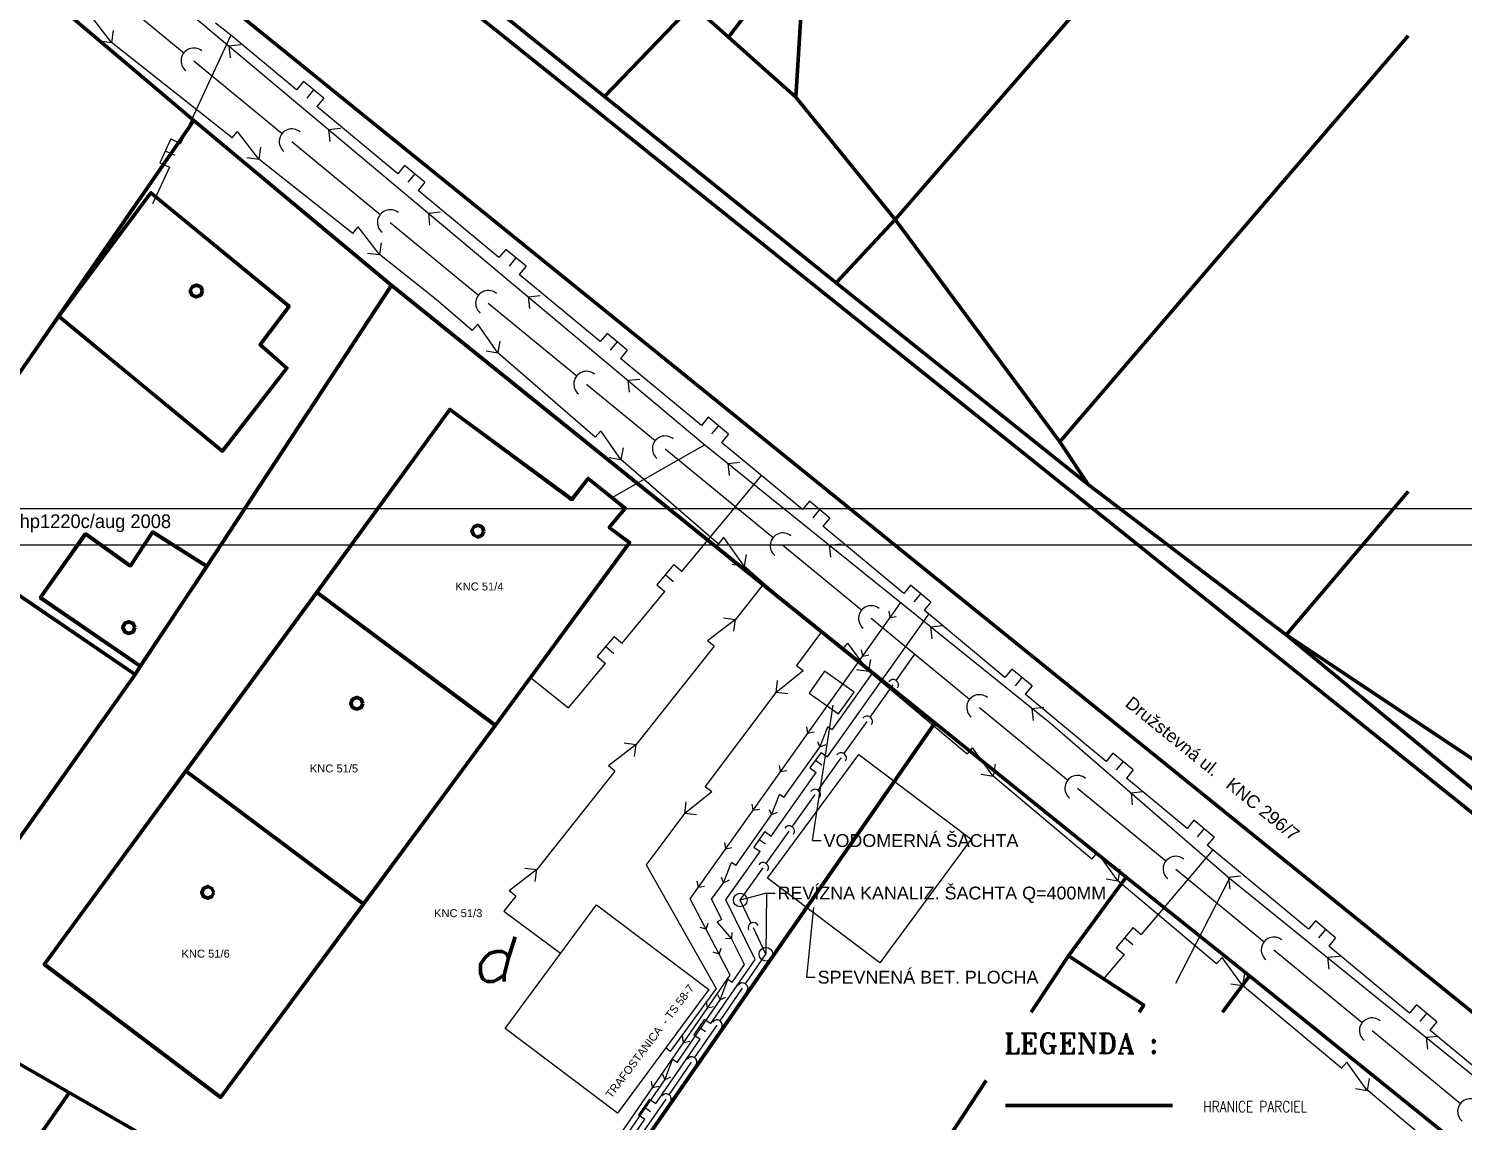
# Model space of a CAD drawing. Header units: millimetres. Extents: x 465413 to 948826, y 2516576 to 3795663.
# Drawn here: x 614838 to 698834, y 3369849 to 3433833 of the extents above; entities that cross this region are included whole.
import ezdxf
from ezdxf.lldxf.tags import DXFTag

# ---------------------------------------------------------------- set-up
doc = ezdxf.new("R2010")
doc.units = ezdxf.units.MM
for name, color, linetype in [('LEGENDA', 3, 'Continuous'), ('MUR-POH', 64, 'Continuous'), ('MUR_POH', 64, 'Continuous'), ('MUR_REZ', 3, 'Continuous'), ('PLO_LIN', 6, 'Continuous'), ('POP', 7, 'Continuous'), ('RAM_100', 160, 'Continuous'), ('SO10-PRIPOJKA-VODOVOD', 5, 'Continuous'), ('SO11-PRIPOJKA-SPLASK-KANAL', 25, 'Continuous'), ('SO12-PRIPOJKA-PLYN', 11, 'Continuous'), ('SO13-PRIPOJKA-ELEKTRO-NN', 20, 'Continuous'), ('TXT_50_MIESTN', 7, 'Continuous')]:
    doc.layers.add(name, color=color, linetype=linetype)
doc.layers.add('P', color=250, linetype='Continuous', lineweight=100)
doc.styles.add('ARIAL', font='arial.ttf', dxfattribs={"height": 250})
doc.styles.add('ROMANT', font='romant', dxfattribs={"height": 3})
doc.styles.add('TAB', font='SIMPLEX', dxfattribs={"width": 0.8})
tags = doc.linetypes.add('DASHED', pattern=[0.75, 0.5, -0.25]).pattern_tags.tags
tags[6:7] = [DXFTag(74, 4), DXFTag(75, 0), DXFTag(340, '0'), DXFTag(46, 1.0), DXFTag(50, 0.0), DXFTag(44, 0.0), DXFTag(45, 0.0)]
tags[4:5] = [DXFTag(74, 4), DXFTag(75, 0), DXFTag(340, '0'), DXFTag(46, 1.0), DXFTag(50, 0.0), DXFTag(44, 0.0), DXFTag(45, 0.0)]
doc.linetypes.add('GAS_LINE', pattern='A,12.7,-5.08,["GAS",Standard,S=2.54,R=0,X=-2.54,Y=-1.27],-6.35', length=24.13)

# ---------------------------------------------------------------- blocks, each defined once
blk = doc.blocks.new('Z_RAM_A_3_hp 1220')
at = {"layer": 'POP', "linetype": 'Continuous'}
blk.add_lwpolyline([(-288.5, -408), (-6.5, -408), (-6.5, -13), (-288.5, -13)], close=True, dxfattribs=at)
at = {"layer": 'RAM_100', "linetype": 'Continuous'}
for points in [[(-297, -420), (0, -420), (0, 0), (-297, 0)], [(-288.5, -13), (-288.5, -408), (-6.5, -408), (-6.5, -13)]]:
    blk.add_lwpolyline(points, close=True, dxfattribs=at)
blk.add_text('rkmk 1:1 A3  hp1220c/aug 2008', height=3.2, rotation=90, dxfattribs=at).set_placement((-292.52, -406.58))

msp = doc.modelspace()

# ---------------------------------------------------------------- linework, layer by layer
at = {"layer": 'MUR-POH', "linetype": 'DASHED', "ltscale": 0.01}
for p, q in [((660738.4, 3386291.9), (661939.9, 3394220.8)), ((658044.6, 3383217.4), (658004.9, 3379631.5)), ((660394.8, 3378289.5), (660805.6, 3382378.2))]:
    msp.add_line(p, q, dxfattribs=at)
at = {"layer": 'MUR-POH', "linetype": 'DASHED', "ltscale": 0.01, "flags": 128}
for points in [[(660738.4, 3386291.9), (661229.9, 3386291.9)], [(658044.6, 3383217.4), (656495.9, 3382807.4)], [(658044.6, 3383217.4), (658536.1, 3383217.4)], [(660394.8, 3378289.5), (660886.3, 3378289.5)]]:
    msp.add_lwpolyline(points, dxfattribs=at)
at = {"layer": 'MUR_REZ', "flags": 128}
msp.add_lwpolyline([(661441.8, 3396208.9), (660532.5, 3394929), (662251.3, 3393708), (663160.5, 3394987.9)], close=True, dxfattribs=at)
at = {"layer": 'P', "color": 2, "linetype": 'Continuous'}
for p, q in [((624516.1, 3428452.8), (598264.3, 3450682.6)), ((598264.3, 3450682.6), (624516.1, 3428452.8)), ((616594, 3417006.9), (624516.1, 3428452.8)), ((624516.1, 3428452.8), (616594, 3417006.9)), ((624516.1, 3428452.8), (636083.7, 3418789.4)), ((635373.5, 3419382.6), (624516.1, 3428452.8)), ((616594, 3417006.9), (621997, 3424223.4)), ((621997, 3424223.4), (616594, 3417006.9)), ((621997, 3424223.4), (630096.6, 3417557.1)), ((630096.6, 3417557.1), (621997, 3424223.4)), ((625268.6, 3402338), (636083.7, 3418789.4)), ((636083.7, 3418789.4), (625268.6, 3402338)), ((667894.2, 3393164.1), (636083.6, 3418789.4)), ((636083.6, 3418789.4), (667894.2, 3393164.1)), ((608168.4, 3404804.1), (616594, 3417006.9)), ((616594, 3417006.9), (608168.4, 3404804.1)), ((626169.4, 3409093.3), (616594, 3417006.9)), ((616594, 3417006.9), (626169.4, 3409093.3)), ((630096.6, 3417557.1), (628382.8, 3415324.1)), ((628382.8, 3415324.1), (630096.6, 3417557.1)), ((628382.8, 3415324.1), (629950.7, 3413946.6)), ((629950.7, 3413946.6), (628382.8, 3415324.1)), ((629950.7, 3413946.6), (626169.4, 3409093.3)), ((626169.4, 3409093.3), (629950.7, 3413946.6)), ((631706.1, 3400809), (639495.3, 3411533.2)), ((639495.3, 3411533.2), (631706.1, 3400809)), ((639495.3, 3411533.2), (646638.2, 3406241.6)), ((646638.2, 3406241.6), (639495.3, 3411533.2)), ((646638.2, 3406241.6), (647588.3, 3407496.6)), ((647588.3, 3407496.6), (646638.2, 3406241.6)), ((647588.3, 3407496.6), (649765.5, 3405727.5)), ((649765.5, 3405727.5), (647588.3, 3407496.6)), ((649765.5, 3405727.5), (648816.1, 3404620.7)), ((648816.1, 3404620.7), (649765.5, 3405727.5)), ((621073.3, 3396005), (608168.4, 3404804.1)), ((608168.4, 3404804.1), (621073.3, 3396005)), ((648816.1, 3404620.7), (650015.8, 3403726.4)), ((650015.8, 3403726.4), (648816.1, 3404620.7)), ((615519.5, 3400511.6), (618147.5, 3404259.1)), ((618147.5, 3404259.1), (615519.5, 3400511.6)), ((618147.5, 3404259.1), (620787.1, 3402358.2)), ((620787.1, 3402358.2), (618147.5, 3404259.1)), ((620787.1, 3402358.2), (622092.5, 3404352.4)), ((622092.5, 3404352.4), (620787.1, 3402358.2)), ((622092.5, 3404352.4), (625268.6, 3402338)), ((625268.6, 3402338), (622092.5, 3404352.4)), ((650015.8, 3403726.4), (642152.6, 3393021)), ((642152.6, 3393021), (650015.8, 3403726.4)), ((621371.8, 3396503.7), (625268.6, 3402338)), ((625268.6, 3402338), (621371.8, 3396503.7)), ((621371.8, 3396503.7), (615519.5, 3400511.6)), ((615519.5, 3400511.6), (621371.8, 3396503.7)), ((624029.3, 3390362), (631706.1, 3400809)), ((631706.1, 3400809), (624029.3, 3390362)), ((631706.1, 3400809), (642152.6, 3393021)), ((642152.6, 3393021), (631706.1, 3400809)), ((631706.2, 3400808.9), (642152.6, 3393021)), ((642152.6, 3393021), (631706.2, 3400808.9)), ((610114.5, 3380554.3), (621073.3, 3396005)), ((621073.3, 3396005), (610114.5, 3380554.3)), ((621073.3, 3396005), (621371.8, 3396503.7)), ((621371.8, 3396503.7), (621073.3, 3396005)), ((642152.6, 3393021), (634438.7, 3382574.2)), ((634438.7, 3382574.2), (642152.6, 3393021)), ((642115.3, 3356057.8), (667894.2, 3393164.1)), ((667894.2, 3393164.1), (642115.3, 3356057.8)), ((642115.4, 3356057.8), (667894.3, 3393164)), ((667894.3, 3393164), (642115.4, 3356057.8)), ((615737.3, 3379029), (624029.3, 3390362)), ((624029.3, 3390362), (615737.3, 3379029)), ((624029.3, 3390362), (634438.7, 3382574.2)), ((634438.7, 3382574.2), (624029.3, 3390362)), ((624029.3, 3390362), (634438.7, 3382574.2)), ((634438.7, 3382574.2), (624029.3, 3390362)), ((634438.7, 3382574.2), (626072.6, 3371241.5)), ((626072.6, 3371241.5), (634438.7, 3382574.2)), ((615737.3, 3379029), (626072.6, 3371241.5)), ((614137.3, 3373295.4), (621562.5, 3369021.1)), ((621562.5, 3369021.1), (614137.3, 3373295.4)), ((617212.8, 3371525), (606334.2, 3355932.1))]:
    msp.add_line(p, q, dxfattribs=at)
at = {"layer": 'P', "color": 252, "linetype": 'Continuous'}
for points in [[(742574.3, 3333465.4), (719611.2, 3351498.2), (686314.7, 3378361.1), (679098.8, 3384141.7), (667894.9, 3393177.1), (636082.2, 3418805.6), (624508.6, 3428456.7), (598265.3, 3450675), (589715, 3457819.8), (573119, 3472628.3), (556578.7, 3487417.9)], [(582373.4, 3487311.6), (588325.5, 3481945.6), (597096, 3474036.9), (614898.1, 3458348.7), (624782.2, 3449691), (633868.7, 3441669.3), (648560.1, 3429865.1), (662119.9, 3418940.3), (676867.2, 3407135.8), (688462.9, 3398340.7), (700908.7, 3388053.3)], [(624782.2, 3449691), (614898.1, 3458348.7), (597096, 3474036.9), (600108.3, 3477895.7), (609757.2, 3470858.1), (620038.8, 3463817.9), (629368.1, 3456037.2), (638324.3, 3448016), (649101.2, 3439224.3), (653700.2, 3435204), (655814.2, 3433334.1), (659745.3, 3429819), (665578.3, 3422666.9), (675202.5, 3409636.6), (676867.2, 3407135.8), (662119.9, 3418940.3), (648560.1, 3429865.1), (633868.7, 3441669.3), (624782.2, 3449691)], [(649101.2, 3439224.3), (661467.4, 3454788.2), (663843.8, 3457905.1), (669389.4, 3453248), (659724.4, 3442809.7), (660342.7, 3439308.3), (655814.2, 3433334.1), (653700.2, 3435204), (649101.2, 3439224.3)], [(659745.3, 3429819), (660342.7, 3439308.3), (659724.4, 3442809.7), (669389.4, 3453248), (671016.3, 3455121), (683399.4, 3443196), (665578.3, 3422666.9), (659745.3, 3429819)], [(588133.2, 3390137.3), (580968, 3394670.7), (567899.9, 3402969.3), (583352.7, 3426876.9), (598265.3, 3450675), (624508.6, 3428456.7), (616588.9, 3417006.3), (608182.1, 3404794.7), (597620.2, 3388981.5), (595299, 3385734.1), (588133.2, 3390137.3)], [(665578.3, 3422666.9), (683399.4, 3443196), (689233.9, 3449927.9), (693351.1, 3446412), (695601.5, 3444465.4)], [(660342.7, 3439308.3), (659745.3, 3429819), (655814.2, 3433334.1), (660342.7, 3439308.3)], [(695601.5, 3433408.5), (675202.5, 3409636.6), (665578.3, 3422666.9)], [(675202.5, 3409636.6), (695601.5, 3433408.5)], [(608182.1, 3404794.7), (616588.9, 3417006.3), (624508.6, 3428456.7), (636082.2, 3418805.6), (625275.8, 3402360.6), (622101.5, 3404365.1), (620790.6, 3402379.1), (618174.1, 3404251), (615534.5, 3400521.1), (621380.5, 3396495.5), (621080.7, 3396012.9), (608182.1, 3404794.7)], [(616588.9, 3417006.3), (626178.3, 3409094.2), (629957.8, 3413954.7), (628381.5, 3415338.5), (630084.4, 3417583.4), (621997.3, 3424223.7), (616588.9, 3417006.3)], [(621997.3, 3424223.7), (630084.4, 3417583.4), (628381.5, 3415338.5), (629957.8, 3413954.7), (626178.3, 3409094.2), (616588.9, 3417006.3), (621997.3, 3424223.7)], [(642132.9, 3356079.5), (631979, 3362486.4), (621583.6, 3369024.5), (614156.8, 3373298.5), (607863.6, 3377195.6), (610129.4, 3380554.9), (621080.7, 3396012.9), (621380.5, 3396495.5), (625275.8, 3402360.6), (636082.2, 3418805.6), (667894.9, 3393177.1), (642132.9, 3356079.5)], [(625007.2, 3418479.1), (624915.2, 3418721.4), (624655, 3418815.5), (624412.7, 3418723.5), (624300, 3418482), (624410.6, 3418221), (624652.1, 3418126.9), (624913.1, 3418218.9), (625007.2, 3418479.1)], [(634444, 3382576.3), (642173.6, 3393041.2), (650015.8, 3403747.6), (648828.3, 3404627.2), (649763.5, 3405758.6), (647593.2, 3407498.4), (646639, 3406274), (639495.3, 3411533.2), (631708.9, 3400826.6), (624035.3, 3390380.1), (615762.4, 3379042.8), (626096.8, 3371257.9), (634444, 3382576.3)], [(631708.9, 3400826.6), (639495.3, 3411533.2), (646639, 3406274), (647593.2, 3407498.4), (649763.5, 3405758.6), (648828.3, 3404627.2), (650015.8, 3403747.6), (642173.6, 3393041.2), (631708.9, 3400826.6)], [(695601.5, 3406722.2), (688462.9, 3398340.7), (676867.2, 3407135.8), (675202.5, 3409636.6)], [(708875.5, 3397255.8), (702030.5, 3389295.6), (688462.9, 3398340.7), (695601.5, 3406722.2)], [(621080.7, 3396012.9), (610129.4, 3380554.9), (597620.2, 3388981.5), (608182.1, 3404794.7), (621080.7, 3396012.9)], [(641494.6, 3404415.5), (641384, 3404657.9), (641142.4, 3404751.9), (640900.1, 3404659.9), (640787.4, 3404418.4), (640898.1, 3404176), (641139.6, 3404063.3), (641382, 3404174), (641494.6, 3404415.5)], [(615534.5, 3400521.1), (618174.1, 3404251), (620790.6, 3402379.1), (622101.5, 3404365.1), (625275.8, 3402360.6), (621380.5, 3396495.5), (615534.5, 3400521.1)], [(642173.6, 3393041.2), (634444, 3382576.3), (624035.3, 3390380.1), (631708.9, 3400826.6), (642173.6, 3393041.2)], [(621054.8, 3398767.5), (620962.8, 3399009.8), (620702.6, 3399103.9), (620460.3, 3399011.9), (620347.6, 3398770.4), (620458.2, 3398509.4), (620699.8, 3398415.3), (620960.7, 3398507.3), (621054.8, 3398767.5)], [(719338.9, 3375749.7), (730293.6, 3364947.3), (731905.1, 3363079.5), (717827.7, 3374862.6), (710167.7, 3381277.8), (700908.7, 3388053.3), (688462.9, 3398340.7), (702030.5, 3389295.6), (711812.7, 3383020.5), (719338.9, 3375749.7)], [(634399.4, 3394320.2), (634307.3, 3394562.5), (634047.2, 3394675.3), (633804.8, 3394564.6), (633692.2, 3394323.1), (633802.8, 3394080.7), (634044.4, 3393986.7), (634305.3, 3394078.6), (634399.4, 3394320.2)], [(670898.4, 3372237.6), (668163.7, 3368088.1), (662061.5, 3359607.9), (651705.8, 3344166.1), (635676.1, 3320260.9), (623984.1, 3328293.3), (642132.9, 3356079.5), (667894.9, 3393177.1), (679098.8, 3384141.7), (675711.2, 3379540.1)], [(634444, 3382576.3), (626096.8, 3371257.9), (615762.4, 3379042.8), (624035.3, 3390380.1), (634444, 3382576.3)], [(625680.9, 3383245.2), (625570.2, 3383487.6), (625328.7, 3383600.3), (625067.7, 3383489.7), (624973.7, 3383248.2), (625065.7, 3383005.8), (625325.9, 3382911.7), (625568.2, 3383003.8), (625680.9, 3383245.2)], [(673533.4, 3376235.7), (675711.2, 3379540.1), (679098.8, 3384141.7), (686314.7, 3378361.1), (684734.6, 3376235.7)], [(642926.8, 3379413.9), (643322.8, 3380659.2)], [(642679.2, 3378037.7), (642680.7, 3378409.9), (642926.8, 3379413.9), (642797.6, 3379675), (642556.1, 3379787.6), (642183.9, 3379789.2), (641811.2, 3379679), (641549.6, 3379419.5), (641287.5, 3379048.4), (641285.5, 3378545.9), (641432.8, 3378173.1), (641674.2, 3378041.8), (642046.4, 3378040.3), (642307.5, 3378169.5), (642680.7, 3378409.9)], [(675711.2, 3379540.1), (673533.4, 3376235.7)], [(684734.6, 3376235.7), (686314.7, 3378361.1), (719611.2, 3351498.2), (706403.8, 3336272.6)], [(610462.9, 3353083.3), (604747.2, 3357108.3), (611526, 3367186.3), (610524.1, 3367934.8), (614156.8, 3373298.5), (621583.6, 3369024.5), (610462.9, 3353083.3)], [(662061.5, 3359607.9), (668163.7, 3368088.1), (670898.4, 3372237.6)], [(672034.5, 3370772.5), (681800, 3370772.5)]]:
    msp.add_lwpolyline(points, dxfattribs=at)
at = {"layer": 'P', "color": 1, "linetype": 'Continuous'}
for points in [[(567931.4, 3487371.1), (593364.2, 3462680.9), (622502.6, 3438459.2), (721889.9, 3358002.7), (784886.6, 3307771.9), (803129.7, 3295208.6), (825549, 3279910.8)], [(825591, 3290109.6), (810336.2, 3300687.8), (786548.5, 3318131.5), (764878.9, 3334710.4), (731584.6, 3362075.8), (676305.8, 3406393.7), (633418.4, 3440796.5), (596530, 3472159.5), (580531, 3487319.2)], [(648560.1, 3429865.1), (653700.2, 3435204)], [(662119.9, 3418940.3), (665578.3, 3422666.9)], [(679848.3, 3376235.7), (680128.8, 3376655.8), (675711.2, 3379540.1)]]:
    msp.add_lwpolyline(points, dxfattribs=at)
at = {"layer": 'PLO_LIN', "color": 6, "linetype": 'Continuous', "ltscale": 250}
for points in [[(630525.4, 3430256.5), (626671.7, 3433454.4), (625768.1, 3434162.7)], [(636449.8, 3425340.4), (631712.5, 3429271.5)], [(642374.2, 3420424.3), (637636.9, 3424355.3)], [(648298.6, 3415508.2), (643561.3, 3419439.2)], [(654222.9, 3410592), (649485.6, 3414523.1)], [(660147.3, 3405675.9), (655410, 3409607)], [(653078.2, 3402053), (657741.3, 3407672.5)], [(666071.7, 3400759.8), (661334.4, 3404690.9)], [(649585.8, 3397844.4), (652093.1, 3400865.9)], [(671996.1, 3395843.7), (667258.8, 3399774.8)], [(644218.3, 3395832.6), (646444.9, 3394059.2), (648600.8, 3396657.3)], [(677920.5, 3390927.6), (673183.1, 3394858.7)], [(682657.8, 3386996.5), (679107.5, 3389942.5)], [(689769.2, 3381095.4), (683844.8, 3386011.5)], [(684166.5, 3385744.6), (679967.4, 3380795.9)], [(695693.6, 3376179.2), (690956.3, 3380110.3)], [(701618, 3371263.1), (696880.7, 3375194.2)]]:
    msp.add_lwpolyline(points, dxfattribs=at)
at = {"layer": 'PLO_LIN', "color": 6}
for points in [[(626671.7, 3433454.4), (623729.8, 3427116)], [(630926.8, 3430740.2), (630525.4, 3430256.5)], [(632113.8, 3429755.1), (630926.8, 3430740.2)], [(631520.3, 3430247.6), (631119, 3429764)], [(632113.8, 3429755.1), (631712.5, 3429271.5)], [(623160.5, 3427382.4), (622506.8, 3425985.2)], [(623160.5, 3427382.4), (623729.8, 3427116)], [(622833.7, 3426683.8), (623402.9, 3426417.4)], [(623076.1, 3425718.8), (622090.4, 3423584.1)], [(622506.8, 3425985.2), (623076.1, 3425718.8)], [(636851.2, 3425824), (636449.8, 3425340.4)], [(638038.2, 3424839), (636851.2, 3425824)], [(637444.7, 3425331.5), (637043.3, 3424847.9)], [(638038.2, 3424839), (637636.9, 3424355.3)], [(642775.5, 3420907.9), (642374.2, 3420424.3)], [(643962.6, 3419922.9), (642775.5, 3420907.9)], [(643369.1, 3420415.4), (642967.7, 3419931.8)], [(643962.6, 3419922.9), (643561.3, 3419439.2)], [(648699.9, 3415991.8), (648298.6, 3415508.2)], [(649887, 3415006.8), (648699.9, 3415991.8)], [(649293.4, 3415499.3), (648892.1, 3415015.6)], [(649887, 3415006.8), (649485.6, 3414523.1)], [(654624.3, 3411075.7), (654222.9, 3410592)], [(655811.4, 3410090.7), (654624.3, 3411075.7)], [(655217.8, 3410583.2), (654816.5, 3410099.5)], [(655811.4, 3410090.7), (655410, 3409607)], [(660548.7, 3406159.6), (660147.3, 3405675.9)], [(661735.7, 3405174.6), (660548.7, 3406159.6)], [(661142.2, 3405667.1), (660740.9, 3405183.4)], [(661735.7, 3405174.6), (661334.4, 3404690.9)], [(652611.9, 3402448.7), (651613.9, 3401272.5)], [(652112.9, 3401860.6), (652592.1, 3401453.9)], [(652611.9, 3402448.7), (653091.1, 3402042)], [(651613.9, 3401272.5), (652093.1, 3400865.9)], [(666473.1, 3401243.5), (666071.7, 3400759.8)], [(667660.1, 3400258.4), (666473.1, 3401243.5)], [(667066.6, 3400751), (666665.2, 3400267.3)], [(667660.1, 3400258.4), (667258.8, 3399774.8)], [(649119.5, 3398240.1), (648121.5, 3397063.9)], [(648620.5, 3397652), (649099.8, 3397245.3)], [(649119.5, 3398240.1), (649598.8, 3397833.4)], [(648121.5, 3397063.9), (648600.7, 3396657.3)], [(672397.4, 3396327.4), (671996.1, 3395843.7)], [(673584.5, 3395342.3), (672397.4, 3396327.4)], [(672991, 3395834.8), (672589.6, 3395351.2)], [(673584.5, 3395342.3), (673183.1, 3394858.7)], [(678321.8, 3391411.2), (677920.5, 3390927.6)], [(679508.9, 3390426.2), (678321.8, 3391411.2)], [(678915.3, 3390918.7), (678514, 3390435.1)], [(679508.9, 3390426.2), (679107.5, 3389942.5)], [(683059.1, 3387480.2), (682657.8, 3386996.5)], [(684246.2, 3386495.1), (683059.1, 3387480.2)], [(683652.7, 3386987.7), (683251.3, 3386504)], [(684246.2, 3386495.1), (683844.8, 3386011.5)], [(679501.1, 3381191.6), (678503.1, 3380015.4)], [(679501.1, 3381191.6), (679980.3, 3380785)], [(690170.6, 3381579), (689769.2, 3381095.4)], [(691357.6, 3380594), (690170.6, 3381579)], [(690764.1, 3381086.5), (690362.8, 3380602.8)], [(678503.1, 3380015.4), (678982.3, 3379608.8)], [(679002.1, 3380603.5), (679481.3, 3380196.9)], [(691357.6, 3380594), (690956.3, 3380110.3)], [(696095, 3376662.9), (695693.6, 3376179.2)], [(697282, 3375677.9), (696095, 3376662.9)], [(696688.5, 3376170.4), (696287.1, 3375686.7)], [(697282, 3375677.9), (696880.7, 3375194.2)]]:
    msp.add_lwpolyline(points, dxfattribs=at)
at = {"layer": 'PLO_LIN', "color": 6, "linetype": 'GAS_LINE', "ltscale": 250}
msp.add_lwpolyline([(678969.4, 3379619.8), (677764.3, 3378199.6)], dxfattribs=at)
at = {"layer": 'SO10-PRIPOJKA-VODOVOD'}
for p, q in [((626563.1, 3432826), (627261.3, 3432899.2)), ((626563.1, 3432826), (626636.4, 3432127.8)), ((632401.5, 3427930.2), (633099.7, 3428003.5)), ((632401.5, 3427930.2), (632474.8, 3427232.1)), ((638239.9, 3423034.5), (638938.1, 3423107.8)), ((638239.9, 3423034.5), (638313.2, 3422336.4)), ((644078.4, 3418138.8), (644776.5, 3418212.1)), ((644078.4, 3418138.8), (644151.6, 3417440.6)), ((649916.8, 3413243.1), (650614.9, 3413316.3)), ((649916.8, 3413243.1), (649990, 3412544.9)), ((655777.1, 3408373.4), (656475.2, 3408446.7)), ((655777.1, 3408373.4), (655850.3, 3407675.3)), ((661711, 3403591.6), (662409.1, 3403664.9)), ((661711, 3403591.6), (661784.3, 3402893.4)), ((667644.9, 3398809.8), (668343.1, 3398883.1)), ((667644.9, 3398809.8), (667718.2, 3398111.6)), ((673578.8, 3394027.9), (674277, 3394101.2)), ((673578.8, 3394027.9), (673652.1, 3393329.8)), ((679379.2, 3389080.4), (680077.4, 3389153.7)), ((679379.2, 3389080.4), (679452.5, 3388382.2)), ((685095, 3384141.9), (685793.2, 3384215.2)), ((685095, 3384141.9), (685168.3, 3383443.8)), ((690880.6, 3379455.4), (691578.8, 3379528.7)), ((690880.6, 3379455.4), (690953.9, 3378757.3)), ((696666.3, 3374768.9), (697364.5, 3374842.2)), ((696666.3, 3374768.9), (696739.6, 3374070.7))]:
    msp.add_line(p, q, dxfattribs=at)
at = {"layer": 'SO10-PRIPOJKA-VODOVOD', "color": 3}
for p, q in [((665276.5, 3399353.3), (665210.4, 3399713.2)), ((665276.5, 3399353.3), (665636.3, 3399419.5)), ((663673, 3397096.2), (663606.9, 3397456)), ((663673, 3397096.2), (664032.8, 3397162.3)), ((660466, 3392581.9), (660399.8, 3392941.7)), ((660466, 3392581.9), (660825.8, 3392648)), ((658862.4, 3390324.7), (658796.3, 3390684.6)), ((658862.4, 3390324.7), (659222.2, 3390390.9)), ((657258.9, 3388067.6), (657192.8, 3388427.4)), ((657258.9, 3388067.6), (657618.7, 3388133.7)), ((655655.4, 3385810.4), (655589.3, 3386170.3)), ((655655.4, 3385810.4), (656015.2, 3385876.6)), ((654051.9, 3383553.3), (653985.7, 3383913.1)), ((654051.9, 3383553.3), (654411.7, 3383619.4)), ((654504.1, 3381097.3), (654155.1, 3381206.8)), ((654504.1, 3381097.3), (654613.7, 3381446.3)), ((655264.3, 3379641.9), (654915.2, 3379751.4)), ((655264.3, 3379641.9), (655373.8, 3379991)), ((654582.7, 3376498.6), (654516.6, 3376858.4)), ((654582.7, 3376498.6), (654942.5, 3376564.7)), ((653184.2, 3374470.2), (653118.1, 3374830.1)), ((653184.2, 3374470.2), (653544, 3374536.4)), ((651367.9, 3371835.9), (651301.7, 3372195.7)), ((651367.9, 3371835.9), (651727.7, 3371902.1))]:
    msp.add_line(p, q, dxfattribs=at)
at = {"layer": 'SO10-PRIPOJKA-VODOVOD'}
for points in [[(605968.4, 3449815.3), (614443.5, 3442988.7), (654418.3, 3409468.3), (674636.2, 3393175.9), (685150.6, 3384096.9), (731324.6, 3346694.9)], [(654418.3, 3409468.3), (648982.1, 3406364.1)], [(685150.6, 3384096.9), (681974.4, 3377914)]]:
    msp.add_lwpolyline(points, dxfattribs=at)
at = {"layer": 'SO10-PRIPOJKA-VODOVOD', "color": 3}
msp.add_lwpolyline([(635153.4, 3348396), (635189.9, 3348372.3), (655904.6, 3378415.8), (653573.2, 3382879.6), (665893.2, 3400221.4)], dxfattribs=at)
at = {"layer": 'SO11-PRIPOJKA-SPLASK-KANAL', "flags": 128}
for points in [[(618754.8, 3436684.3), (623928.6, 3432425.4)], [(624503.4, 3431952.2), (629677.3, 3427693.2)], [(630252.1, 3427220), (635426, 3422961.1)], [(636000.8, 3422487.9), (641174.7, 3418229)], [(641749.5, 3417755.7), (646923.3, 3413496.8)], [(647498.2, 3413023.6), (651522.3, 3409711.1)], [(652097.2, 3409237.9), (658420.7, 3404032.5)], [(663594.6, 3399773.6), (658995.6, 3403559.3)], [(669921.6, 3394554.7), (664164.2, 3399294)], [(670501.7, 3394087.8), (675675.5, 3389828.9)], [(676250.4, 3389355.7), (681424.2, 3385096.8)], [(681999.1, 3384623.6), (687172.9, 3380364.6)], [(687747.8, 3379891.4), (692921.6, 3375632.5)], [(693496.5, 3375159.3), (698670.3, 3370900.3)]]:
    msp.add_lwpolyline(points, dxfattribs=at)
at = {"layer": 'SO11-PRIPOJKA-SPLASK-KANAL', "color": 3, "flags": 128}
for points in [[(665630.6, 3395665.8), (666720.7, 3397200.2)], [(664108.2, 3393522.7), (665451.8, 3395414)], [(662585.7, 3391379.6), (663929.3, 3393270.9)], [(661063.2, 3389236.6), (662406.8, 3391127.9)], [(659540.8, 3387093.5), (660884.4, 3388984.8)], [(658018.3, 3384950.5), (659361.9, 3386841.8)], [(657135.7, 3381460.8), (656495.9, 3382807.4), (657839.5, 3384698.7)], [(656810.4, 3377899.1), (658004.9, 3379631.5), (657268.6, 3381181)], [(655317.1, 3375733.3), (656633.9, 3377643.2)], [(653823.8, 3373567.5), (655140.6, 3375477.3)], [(652330.5, 3371401.6), (653647.3, 3373311.5)], [(650837.1, 3369235.8), (652154, 3371145.7)]]:
    msp.add_lwpolyline(points, dxfattribs=at)
at = {"layer": 'SO11-PRIPOJKA-SPLASK-KANAL', "color": 3}
for centre in [(656495.9, 3382807.4), (658004.9, 3379631.5)]:
    msp.add_circle(centre, 400, dxfattribs=at)
at = {"layer": 'SO11-PRIPOJKA-SPLASK-KANAL'}
for centre in [(624503.4, 3431952.2), (630252.1, 3427220), (636000.8, 3422487.9), (641749.5, 3417755.7), (647498.2, 3413023.6), (652097.2, 3409237.9), (658995.6, 3403559.3), (664169.4, 3399300.4), (670501.7, 3394087.8), (676250.4, 3389355.7), (681999.1, 3384623.6), (687747.8, 3379891.4), (693496.5, 3375159.3), (699245.2, 3370427.1)]:
    msp.add_arc(centre, 744.6, 50.539848, 230.539848, dxfattribs=at)
at = {"layer": 'SO11-PRIPOJKA-SPLASK-KANAL', "color": 3}
for centre, start, end in [((665454.8, 3395410.7), 325.414086, 145.414086), ((663930.6, 3393271.4), 325.414086, 145.414086), ((662408.1, 3391128.3), 325.414086, 145.414086), ((660885.7, 3388985.3), 325.414086, 145.414086), ((659363.2, 3386842.2), 325.414086, 145.414086), ((657840.7, 3384699.1), 325.414086, 145.414086), ((657268.6, 3381181), 25.414086, 205.414086), ((656634.6, 3377644.1), 325.414086, 145.414086), ((655141.2, 3375478.2), 325.414086, 145.414086), ((653647.9, 3373312.4), 325.414086, 145.414086), ((652154.6, 3371146.6), 325.414086, 145.414086)]:
    msp.add_arc(centre, 309.8, start, end, dxfattribs=at)
at = {"layer": 'SO12-PRIPOJKA-PLYN', "color": 3, "linetype": 'Continuous', "ltscale": 250}
for points in [[(661598.6, 3391186.2), (667536.4, 3399544.4)], [(661227.7, 3391449.7), (660581, 3390539.4)], [(660904.4, 3390994.5), (661275.3, 3390731)], [(661227.7, 3391449.7), (661598.6, 3391186.2)], [(658306.4, 3386552), (660951.9, 3390275.9)], [(660581, 3390539.4), (660951.9, 3390275.9)], [(657935.5, 3386815.5), (657288.7, 3385905.1)], [(657935.5, 3386815.5), (658306.4, 3386552)], [(657288.7, 3385905.1), (657659.7, 3385641.6)], [(657612.1, 3386360.3), (657983, 3386096.8)], [(654782.9, 3375568.7), (657375.9, 3379329.4), (655660.8, 3382828), (657659.7, 3385641.6)], [(654408.4, 3375827), (653774.5, 3374907.6)], [(654408.4, 3375827), (654782.9, 3375568.7)], [(654091.4, 3375367.3), (654466, 3375109)], [(651556.1, 3370888.7), (654149.1, 3374649.4)], [(653774.5, 3374907.6), (654149.1, 3374649.4)], [(651181.5, 3371146.9), (650547.7, 3370227.6)], [(651181.5, 3371146.9), (651556.1, 3370888.7)], [(648329.2, 3366208.6), (650922.2, 3369969.3)], [(650547.7, 3370227.6), (650922.2, 3369969.3)], [(650864.6, 3370687.3), (651239.2, 3370429)]]:
    msp.add_lwpolyline(points, dxfattribs=at)
at = {"layer": 'SO13-PRIPOJKA-ELEKTRO-NN'}
for p, q in [((619690.4, 3433026.2), (618441.8, 3434647.9)), ((618994.3, 3433116.7), (619690.4, 3433026.2)), ((619780.9, 3433722.4), (619690.4, 3433026.2)), ((626756.1, 3427432.2), (627064.2, 3427821.4)), ((628312.8, 3426199.8), (627064.2, 3427821.4)), ((627616.7, 3426290.2), (628312.8, 3426199.8)), ((628403.3, 3426895.9), (628312.8, 3426199.8)), ((633821.8, 3421838.2), (634129.9, 3422227.4)), ((635378.5, 3420605.8), (634129.9, 3422227.4)), ((635469, 3421301.9), (635378.5, 3420605.8)), ((634682.4, 3420696.2), (635378.5, 3420605.8)), ((640806.1, 3416150.5), (641131.3, 3416525.5)), ((642306.4, 3414849.9), (641131.3, 3416525.5)), ((642427.8, 3415541.3), (642306.4, 3414849.9)), ((641615, 3414971.3), (642306.4, 3414849.9)), ((648013.3, 3409902.6), (648338.4, 3410277.7)), ((649513.5, 3408602), (648338.4, 3410277.7)), ((648822.1, 3408723.4), (649513.5, 3408602)), ((649634.9, 3409293.4), (649513.5, 3408602)), ((655220.4, 3403654.7), (655545.5, 3404029.8)), ((656720.6, 3402354.1), (655545.5, 3404029.8)), ((656842, 3403045.6), (656720.6, 3402354.1)), ((656029.2, 3402475.5), (656720.6, 3402354.1)), ((656212.9, 3399237.7), (654589.8, 3397990.9)), ((655516.8, 3399329), (656212.9, 3399237.7)), ((656121.6, 3398541.7), (656212.9, 3399237.7)), ((654978.6, 3397682.4), (654589.8, 3397990.9)), ((662486.8, 3397477.4), (662806.1, 3397857.4)), ((664006.8, 3396200), (662806.1, 3397857.4)), ((664117.6, 3396893.2), (664006.8, 3396200)), ((658589.6, 3394960.4), (660181, 3396247.4)), ((659784.6, 3396546.2), (660181, 3396247.4)), ((663313.6, 3396310.8), (664006.8, 3396200)), ((658663.4, 3395658.6), (658589.6, 3394960.4)), ((659287.7, 3394886.6), (658589.6, 3394960.4)), ((650400.1, 3391912.9), (648777, 3390666.2)), ((649704.1, 3392004.2), (650400.1, 3391912.9)), ((650308.8, 3391216.9), (650400.1, 3391912.9)), ((658088.1, 3384087), (663434.4, 3391327.5)), ((663434.4, 3391327.5), (670023, 3386363.1)), ((669787.7, 3391341.7), (670107.1, 3391721.7)), ((671307.7, 3390064.2), (670107.1, 3391721.7)), ((649165.8, 3390357.6), (648777, 3390666.2)), ((670614.5, 3390175), (671307.7, 3390064.2)), ((671418.5, 3390757.4), (671307.7, 3390064.2)), ((654439.8, 3389453.6), (654836.3, 3389154.9)), ((653244.9, 3387867.9), (654836.3, 3389154.9)), ((653318.7, 3388566), (653244.9, 3387867.9)), ((653943, 3387794.1), (653244.9, 3387867.9)), ((670023, 3386363.1), (664677.5, 3379122)), ((677088.6, 3385205.9), (677408, 3385586)), ((678608.7, 3383928.5), (677408, 3385586)), ((644587.3, 3384588.2), (642964.2, 3383341.4)), ((643891.3, 3384679.4), (644587.3, 3384588.2)), ((644496, 3383892.1), (644587.3, 3384588.2)), ((678719.5, 3384621.7), (678608.7, 3383928.5)), ((664677.5, 3379122), (658088.1, 3384087)), ((677915.5, 3384039.3), (678608.7, 3383928.5)), ((643353, 3383032.8), (642964.2, 3383341.4)), ((642728, 3375282.2), (648074.4, 3382522.6)), ((648074.4, 3382522.6), (654662.9, 3377558.3)), ((684389.6, 3379070.2), (684709, 3379450.2)), ((685909.6, 3377792.7), (684709, 3379450.2)), ((686020.4, 3378485.9), (685909.6, 3377792.7)), ((654662.9, 3377558.3), (649317.4, 3370317.2)), ((685216.4, 3377903.5), (685909.6, 3377792.7)), ((649317.4, 3370317.2), (642728, 3375282.2)), ((691690.5, 3372934.5), (692009.9, 3373314.5)), ((693210.6, 3371657), (692009.9, 3373314.5)), ((692517.4, 3371767.8), (693210.6, 3371657)), ((693321.4, 3372350.2), (693210.6, 3371657))]:
    msp.add_line(p, q, dxfattribs=at)
at = {"layer": 'SO13-PRIPOJKA-ELEKTRO-NN', "color": 3}
for p, q in [((661156, 3391759.2), (661622.7, 3392952.9)), ((661876.1, 3392772.9), (661622.7, 3392952.9)), ((661013.1, 3392085.5), (661156, 3391759.2)), ((661482.3, 3391902.1), (661156, 3391759.2)), ((658335.9, 3387789.5), (658802.6, 3388983.2)), ((659056, 3388803.2), (658802.6, 3388983.2)), ((658193, 3388115.8), (658335.9, 3387789.5)), ((658662.2, 3387932.4), (658335.9, 3387789.5)), ((655515.7, 3383819.8), (655982.4, 3385013.5)), ((656235.9, 3384833.5), (655982.4, 3385013.5)), ((655372.9, 3384146.2), (655515.7, 3383819.8)), ((655842.1, 3383962.7), (655515.7, 3383819.8)), ((655423.3, 3381660.2), (655145.6, 3381520.6)), ((655981.8, 3380549.3), (655145.6, 3381520.6)), ((656008.3, 3380904.5), (655981.8, 3380549.3)), ((655626.6, 3380575.8), (655981.8, 3380549.3)), ((655319.4, 3376956.9), (655769.3, 3378157)), ((656025.2, 3377980.6), (655769.3, 3378157)), ((655171.9, 3377281.2), (655319.4, 3376956.9)), ((655643.7, 3377104.3), (655319.4, 3376956.9)), ((652092.5, 3372276.8), (652542.4, 3373477)), ((652798.4, 3373300.5), (652542.4, 3373477)), ((651945.1, 3372601.1), (652092.5, 3372276.8)), ((652416.8, 3372424.3), (652092.5, 3372276.8))]:
    msp.add_line(p, q, dxfattribs=at)
at = {"layer": 'SO13-PRIPOJKA-ELEKTRO-NN', "flags": 128}
for points in [[(626756.1, 3427432.2), (619690.4, 3433026.2)], [(633821.8, 3421838.2), (628312.8, 3426199.8)], [(640806.1, 3416150.5), (638702.9, 3417973.8), (635378.5, 3420605.8)], [(648013.3, 3409902.6), (642306.4, 3414849.9)], [(655220.4, 3403654.7), (649513.5, 3408602)], [(662486.8, 3397477.4), (657885, 3401344.8), (656720.6, 3402354.1)], [(657885, 3401344.8), (656212.9, 3399237.7)], [(661262, 3398506.7), (659784.6, 3396546.2)], [(654978.6, 3397682.4), (650400.1, 3391912.9)], [(669787.7, 3391341.7), (664006.8, 3396200)], [(658589.6, 3394960.4), (654439.8, 3389453.6)], [(649165.8, 3390357.6), (644587.3, 3384588.2)], [(677088.6, 3385205.9), (671307.7, 3390064.2)], [(653244.9, 3387867.9), (650986.6, 3384871.1), (655095, 3377628.5), (652393.4, 3373944.3), (652141.8, 3374143.2)], [(684389.6, 3379070.2), (678608.7, 3383928.5)], [(643353, 3383032.8), (642653.3, 3382151.1), (645984, 3379691.7)], [(691704.9, 3372951.5), (691609.7, 3373031.4), (685901.2, 3377804.4)], [(699009.2, 3366819.7), (693154.3, 3371734.7)]]:
    msp.add_lwpolyline(points, dxfattribs=at)
at = {"layer": 'SO13-PRIPOJKA-ELEKTRO-NN', "color": 3, "flags": 128}
for points in [[(661876.1, 3392772.9), (664197.2, 3396040)], [(659056, 3388803.2), (661156, 3391759.2)], [(656235.9, 3384833.5), (658335.9, 3387789.5)], [(655423.3, 3381660.2), (654825.8, 3382848.7), (655515.7, 3383819.8)], [(656025.2, 3377980.6), (656746.9, 3379027.3), (655981.8, 3380549.3)], [(652798.4, 3373300.5), (655319.4, 3376956.9)], [(649571.5, 3368620.5), (652092.5, 3372276.8)]]:
    msp.add_lwpolyline(points, dxfattribs=at)

# ---------------------------------------------------------------- block references
at = {"layer": 'MUR_POH', "ltscale": 0.3, "xscale": 250, "yscale": 250, "zscale": 250, "rotation": 270.0000000000635}
msp.add_blockref('Z_RAM_A_3_hp 1220', (709653.8, 3331460.1), dxfattribs=at)

# ---------------------------------------------------------------- texts
at = {"layer": 'LEGENDA', "color": 2, "style": 'ROMANT'}
msp.add_text('LEGENDA :', height=1200, dxfattribs=at).set_placement((671937.4, 3373814.1))
at = {"layer": 'P', "color": 252, "linetype": 'Continuous', "style": 'TAB', "width": 0.8}
msp.add_text('HRANICE PARCIEL', height=650, dxfattribs=at).set_placement((683618, 3370380.8))
at = {"layer": 'SO12-PRIPOJKA-PLYN', "style": 'ARIAL'}
for s, p in [('VODOMERNÁ ŠACHTA', (661378.1, 3385915.6)), ('REVÍZNA KANALIZ. ŠACHTA Q=400MM', (658684.3, 3382841.2)), ('SPEVNENÁ BET. PLOCHA', (661034.5, 3377913.3))]:
    msp.add_text(s, height=750, dxfattribs=at).set_placement(p)
at = {"layer": 'TXT_50_MIESTN', "style": 'ARIAL'}
for s, p in [('KNC 51/4', (639813.3, 3400934)), ('KNC 51/5', (631298.5, 3390278.7)), ('KNC 51/3', (638572.3, 3381804.3)), ('KNC 51/6', (623784.9, 3379434.2))]:
    msp.add_text(s, height=466.67, dxfattribs=at).set_placement(p)
for s, height, rotation, p in [('Družstevná ul.   KNC 296/7', 750, 321, (678982.6, 3394210.9)), ('TRAFOSTANICA  - TS 58-7', 466.667, 53, (648951.9, 3371158.8))]:
    msp.add_text(s, height=height, rotation=rotation, dxfattribs=at).set_placement(p)

doc.saveas('drawing.dxf')
